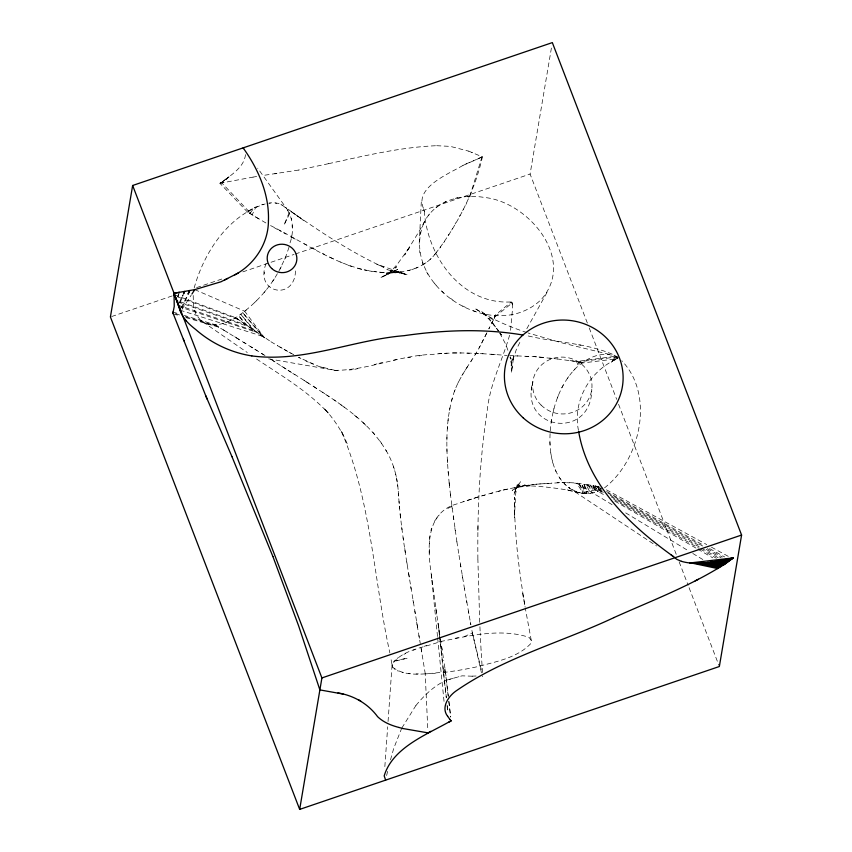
<?xml version="1.0" encoding="UTF-8"?>
<svg xmlns="http://www.w3.org/2000/svg" width="852" height="852" viewBox="0 0 852 852"><rect width="100%" height="100%" fill="white"/><g stroke="black" fill="none" stroke-linecap="round" stroke-linejoin="round"><path stroke-width="0.64" stroke-dasharray="4.26 3.19" d="M509.581 335.23C502.414 360.598 489.655 384.38 487.184 411.079C479.58 460.133 477.365 509.879 477.887 559.455M437.513 636.497L431.144 573.247C427.331 547.389 425.712 511.754 457.812 503.67C471.965 498.601 486.396 494.448 500.955 490.624C515.535 487.365 530.285 483.957 545.312 483.68C564.94 482.275 587.017 480.113 603.354 493.425M449.217 483.403C446.554 455.17 444.606 426.021 452.263 398.353C457.726 376.509 474.01 360.002 483.254 339.916M429.514 543.651L429.546 540.999M429.44 548.986L429.525 554.322M477.897 530.583L477.961 526.131M462.945 165.426C448.77 173.957 412.368 188.079 424.307 210.082C426.564 255.738 461.635 305.016 511.317 301.928L512.531 302.673L512.35 310.82L510.465 331.268M512.489 304.824L511.488 302.183M446.895 440.09L446.959 437.3M550.094 433.647C548.986 453.37 552.799 476.417 570.052 488.558L656.551 545.972M245.514 154.638C243.917 168.025 230.285 175.256 220.86 183.095L230.913 175.331M419.216 243.395L421.314 201.658M384.848 766.598L387.681 726.799M388.054 721.495L392.112 664.443C402.336 649.331 424.211 647.776 440.015 641.631C468.845 635.965 500.401 627.871 529.113 637.371L531.275 640.438L530.54 643.856C516.887 658.021 496.066 661.589 477.812 666.594A77.266 17.636 -10.4 0 1 445.553 672.217C428.428 672.75 406.926 678.629 392.442 666.988L390.578 656.786M447.321 428.971L447.545 426.245M266.112 263.502C253.715 294.323 297.156 301.778 295.452 268.156M532.234 385.168L532.83 381.792C518.772 430.782 591.682 440.303 591.778 389.257M448.035 420.813L448.29 418.119M578.455 430.367C572.459 400.728 589.978 370.396 617.498 358.724L617.178 356.86L578.891 361.876L578.412 366.04L576.57 361.525L616.06 356.2L610.905 362.59L617.178 356.86L612.311 354.198M550.211 430.867C552.096 408.577 559.274 385.913 574.717 369.246C585.249 358.607 602.087 349.671 616.773 357.105M429.909 535.791L429.568 538.368M551.159 422.709L551.521 419.898M193.202 295.474L193.489 307.061L196.024 314.473L200.571 320.267L247.272 352.515M494.256 318.265L494.661 315.655L511.317 301.928L512.51 303.738M531.872 387.319L531.392 390.301M264.652 272.129L264.386 273.78M420.238 234.215L420.611 231.957M587.347 323.025L530.093 174.064L551.691 46.359M291.096 237.996L291.48 235.78M449.505 410.419L449.952 407.906M430.952 530.679L431.453 528.155M553.299 411.516L553.907 408.726M290.021 242.852C296.081 227.058 291.427 199.4 269.307 203.095M386.616 775.544L388.331 768.525M390.482 759.877L393.741 748.365L401.643 728.396M451.635 400.674L452.263 398.353M194.16 287.955C204.107 252.256 228.208 215.268 265.174 203.947M178.015 296.901L179.037 293.45M448.195 696.148L445.053 668.905L443.413 672.441L445.468 671.653L443.732 660.311M482.04 156.736L469.25 198.218L467.94 196.674L469.984 196.823M435.649 253.406C457.375 224.779 474.564 192.147 482.402 156.906L468.738 151.155M494.181 318.414L494.661 315.655L495.033 316.774L491.849 322.908M289.03 247.176L285.388 257.805L278.817 271.266M265.888 222.958L247.676 212.233L248.081 211.062L257.805 206.259M423.774 223.064C402.368 275.707 467.567 327.413 517.143 313.408A77.436 60.652 30.1 0 0 541.968 298.69C576.154 258.465 527.825 201.509 484.181 197.44C461.433 193.436 434.179 200.646 423.774 223.064C417.831 233.991 410.983 244.375 404.604 255.046L410.366 246.111L397.373 264.195L387.852 274.77L396.712 266.687L386.552 274.727L381.004 277.454L392.186 272.065L386.297 273.833L398.555 271.937C350.736 277.294 310.714 245.387 270.105 225.354M454.414 391.643L455.224 389.524M177.567 296.89L178.931 293.45M179.953 303.024L183.223 294.877M289.307 212.329L284.014 225.088L289.712 213.532L289.116 212.073L257.687 168.185M284.706 259.285L285.718 256.835M482.381 676.669L482.69 675.945M182.147 308.009L187.728 295.165M557.325 397.905L558.433 395.36M248.081 211.062L249.902 213.564L252.022 208.921M443.413 672.441L445.053 668.905M179.144 302.897L182.978 294.845M280.074 269.136L281.267 266.676M519.837 342.408L516.323 349.554L511.104 365.295L513.724 355.955L511.498 372.931L511.53 360.566L512.18 368.309L510.05 357.233M181.21 307.86L187.472 295.122M481.582 343.132L487.259 332.046M484.905 336.764L485.289 336.007M485.693 335.187L486.471 333.611M489.612 327.349L488.824 328.904L492.69 321.247M457.833 383.293L458.834 381.345M393.592 661.599L394.476 660.779L407.48 658.149L393.667 661.514M479.026 348.021L479.921 346.381M526.824 328.702L547.655 291.288M465.98 204.427L466.8 202.893M401.867 727.97L415.914 705.488M462.668 210.561L463.499 209.038M434.499 521.19L439.238 514.981M455.096 224.065L455.926 222.553M423.625 223.469L424.722 221.52M459.324 216.6L460.165 215.087M561.788 387.756L563.108 385.445M476.204 352.994L475.171 354.783M277.369 273.694C267.187 291.363 252.629 306.379 235.727 317.721C225.365 323.76 210.976 329.042 200.571 320.267M451.698 230.083L452.582 228.634M465.277 370.13L467.556 366.562M461.901 375.583L463.019 373.762M470.986 361.397L472.061 359.704M448.141 235.695L449.025 234.289M182.04 309.329L191.231 295.101M272.693 281.213L274.291 278.87M443.636 242.777L444.584 241.435M249.902 213.564L253.992 207.845L255.909 206.972L252.139 214.896L221.839 182.914L229.199 176.737M567.208 378.661L568.699 376.605M439.813 248.134L440.772 246.824M428.236 215.801L429.578 214.022M617.178 356.86L614.175 360.662L618.275 357.52L617.498 358.724L581.852 363.058L578.668 361.844M234.822 318.169L237.708 319.149L271.053 341.812M436.767 252.054L434.627 254.588M435.617 253.438C424.999 267.794 406.457 272.725 389.396 272.736M573.396 370.865L574.983 369.012M264.056 292.502L265.909 290.394M415.914 705.499C424.307 695.243 434.169 685.743 446.352 680.194M254.578 302.556L256.537 300.745M429.962 259.455L431.229 258.337M247.676 212.233L219.901 183.265L227.292 178.153M220.86 183.095L225.152 179.58M604.537 487.845C640.31 460.155 655.103 395.339 621.811 360.769M495.033 316.774L512.531 302.673M194.778 289.627L244.684 311.236L246.686 309.713M397.149 658.426L398.299 657.627M435.958 207.579L437.885 206.301M426.011 262.746L422.911 264.684M443.892 202.648L445.926 201.466M482.094 156.768L476.545 159.441M447.769 508.431L452.71 506.003M601.363 489.474C590.393 496.759 577.273 492.2 565.59 489.687C551.542 487.493 537.378 485.832 523.149 485.715L531.776 485.661L516.333 487.376L525.151 484.948L518.272 487.078L512.127 490.411L519.997 484.98L514.874 489.549L520.753 481.518L516.504 487.397L513.894 494.959L517.292 484.639L515.62 494.053L514.459 517.59L514.47 497.366C514.288 534.215 519.092 570.915 525.141 607.199M462.945 165.426L482.402 156.906M381.004 277.454L397.671 269.339L386.552 274.727M224.971 322.919L226.909 322.003M403.88 654.357L405.605 653.537M464.031 636.732L472.381 632.908L471.358 627.466M465.884 163.978L472.594 161.124M473.148 160.89L476.023 159.665M413.124 650.257L415.243 649.458M415.968 268.124L417.831 267.421M473.882 498.388L479.229 496.492M602.13 490.773L592.885 485.565L595.122 485.949L597.742 491.338L595.931 491.998L592.885 485.565L583.833 484.138L586.879 493.468L581.49 483.84L585.1 493.436L579.136 483.553L574.461 483.105M111.665 316.529L172.86 295.687M196.599 287.614L224.076 278.253M242.809 271.873L294.025 254.439M295.271 254.013L530.093 174.064M412.059 269.509L414.104 268.827M424.221 646.306L426.554 645.528M268.657 358.841L334.985 370.343C368.224 370.332 399.567 355.231 432.965 354.357C457.588 351.471 482.434 353.655 507.068 355.422M471.199 499.357L463.105 501.69M455.256 198.388L457.62 197.685M498.26 491.391L500.955 490.624M261.585 204.821L263.396 204.31M446.352 680.205L462.061 675.838L475.533 676.318M449.494 679.332L452.731 678.426M458.323 676.871L458.93 676.701M374.209 364.624L376.957 363.889M481.966 495.8L484.692 495.087M490.145 493.574L492.861 492.882M382.505 362.515L379.726 363.176M407.863 270.702L409.972 270.19M439.163 641.875L441.837 641.215M602.737 488.036L581.575 493.138L583.311 493.404L579.136 483.553M328.531 163.68L298.562 170.07M328.531 163.68C364.198 155.959 400.089 147.162 436.682 145.703M354.815 369.289L357.595 368.714M503.638 489.825L509.102 488.782M522.649 486.13L528.016 485.139M393.677 360.14L396.478 359.608M298.562 170.07L262.107 175.608M219.901 183.265L253.044 177.12M222.841 182.743L223.682 182.594M514.544 487.685L517.26 487.206M455.618 638.159L458.408 637.658M253.033 177.12L256.644 176.492M407.746 357.723L410.558 357.254M418.992 355.923L421.793 355.508M274.695 173.84L276.943 173.531M398.853 272.086L401.143 271.82M530.721 484.799L533.416 484.5M349.203 369.992L352.025 369.715M536.1 484.224L541.446 483.851M544.087 483.734L551.915 483.052M444.371 353.399L447.151 353.165M394.156 272.395L396.51 272.214M268.721 203.213L270.382 203.085M438.748 353.75L441.56 353.569M432.784 673.431L435.329 673.272M427.725 673.74L425.201 673.879L427.842 730.239M472.125 676.137L476.119 676.009M557.08 482.733L559.604 482.658M436.682 145.713L450.325 146.384L468.738 151.166M467.94 196.674L470.07 196.663M416.117 673.9L418.375 673.9M452.7 352.888L461.102 352.984M562.139 482.669L564.674 482.669M384.444 272.448L379.428 272.225M509.73 355.582L534.417 356.647L557.421 358.98M469.441 353.292L466.672 353.133M480.347 353.665L483.041 353.761M567.134 482.733L569.573 482.818M525.759 356.36L528.432 356.466M515.077 355.88L517.75 355.998M391.782 272.619L404.125 273.247L386.893 269.583L407.022 274.695L376.85 264.216L383.73 267.326C350.46 252.064 319.99 231.51 289.968 210.742L303.387 220.295L285.846 207.558M474.915 353.378L477.621 353.516M491.05 354.208L496.386 354.581M539.05 357.031L544.343 357.478M533.735 356.605L536.387 356.807M335.124 370.354L337.818 370.577M408.353 673.336L410.259 673.485M549.561 358.117L552.16 358.404M374.347 271.564L376.893 271.894M557.229 358.948L578.891 361.876L581.852 363.058L581.224 362.228L580.127 364.549L578.891 361.876M574.248 361.163L569.487 360.513M612.311 354.198C585.1 342.664 554.769 342.579 526.323 335.507M578.487 344.826L580.862 345.166M369.235 270.904L371.791 271.309M588.114 484.788L592.289 492.85M483.819 314.037L486.524 314.495M594.994 485.928L599.552 486.822L599.552 490.411L597.327 486.364L595.122 485.949L600.905 489.176M334.985 370.343L318.488 366.275L298.541 357.297L300.958 358.5M364.166 269.882L366.69 270.372M275.239 203.064L276.698 203.351M402.059 672.239L403.55 672.537M609.318 354.379L561.457 342.76L528.187 333.015M567.315 489.889L582.512 493.383L576.037 491.679L568.603 487.376L570.052 488.558M361.653 269.402L356.658 268.05M395.882 271.873L407.022 274.695M576.559 491.817L574.844 491.061M173.329 313.909L179.634 315.762M185.938 317.604L218.751 327.189L216.035 324.963L184.298 315.453M175.437 313.738L180.411 315.208M185.385 316.678L216.461 325.869L227.889 332.557M172.871 312.034L179.218 313.93M237.708 319.149L234.694 318.222L236.664 317.04L237.708 319.149L174.585 295.772M321.193 367.042L323.888 367.872M473.073 310.724L475.757 311.566M180.07 310.171L262.224 336.21L242.682 312.684L264.344 337.626L244.684 311.236M178.547 306.518L255.845 332.067L240.679 314.143L253.8 330.619L255.845 332.067M526.951 332.599C508.644 326.518 490.773 318.744 474.575 308.211L486.758 315.751L481.103 311.087L492.19 322.567L498.441 330.768L488.803 318.318L499.165 331.918M178.047 305.208L253.8 330.619L251.766 329.16M351.812 266.591L347.052 264.823M177.898 301.928L247.687 326.305L238.677 315.591L245.642 324.868L176.204 300.319M471.774 152.274L472.466 152.529M174.202 294.707L235.727 317.721L266.623 339.128M310.799 363.176L313.355 364.219M397.256 670.684L398.299 671.11M340.108 261.947L342.419 262.927M462.7 306.028L465.277 307.221M333.345 258.859L328.904 256.654M305.836 360.96L308.275 362.132M277.56 345.72L293.802 354.741M304.345 243.778L306.624 244.971M315.623 249.742L311.161 247.357M322.312 253.246L324.505 254.397M289.062 352.227L291.437 353.473M277.124 229.294L274.632 227.931M279.2 230.402L281.49 231.637M295.207 239.156L290.628 236.643M283.78 232.862L286.059 234.108M606.432 489.825L706.755 544.609M711.42 547.154L728.929 556.707M597.327 486.364L600.798 488.292M606.592 491.498L703.805 545.376M709.599 548.582L724.637 556.92M607.849 493.063L702.74 546.057M707.373 548.645L722.411 557.048M610.224 495.342L700.419 546.143M706.202 549.402L721.229 557.868M603.322 492.413L590.617 485.193L594.11 492.424M611.406 497.014L700.344 547.559M701.494 548.219L718.822 558.071M279.861 346.988L282.161 348.298M613.738 499.378L699.087 548.337M700.237 548.997L716.394 558.262M284.451 349.629L286.751 350.96M603.376 494.479L586.101 484.479L590.457 493.287L588.657 493.5L583.833 484.138M614.888 501.146L696.638 548.486M697.799 549.157L712.762 557.826M223.33 329.841L265.015 355.572M258.838 218.879L254.375 216.238M280.958 204.437L282.161 205.14M270.904 341.727L277.72 345.805M612.056 504.64L576.793 483.318L583.311 493.404M625.698 512.893L688.256 550.712M692.804 553.47L703.038 559.658M239.188 339.49L237.122 338.212M281.692 366.253L304.089 380.365C334.272 400.195 367.766 419.099 386.488 451.23M250.435 346.487L252.693 347.872M292.779 373.421L295.037 374.816M261.649 353.495L263.896 354.879M234.683 336.689L236.941 338.095M243.715 342.248L245.972 343.633M306.486 381.962L308.775 383.389M270.585 359.118L286.123 369.129M483.34 313.611L493.926 320.267M254.94 349.245L257.187 350.662M272.821 360.534L275.047 361.94M322.354 392.133L324.868 393.752M260.094 334.825L262.224 336.21M256.59 359.022C281.448 375.594 307.625 390.993 328.212 412.986L324.143 408.396C334.229 419.344 342.579 431.911 348.021 445.809M288.327 370.588L290.543 372.026M313.195 386.137L317.711 389.183M304.089 380.365L306.315 381.856M326.966 395.221L329.255 396.808M340.832 404.785L345.454 408.033M333.963 399.833L336.263 401.462M243.661 323.398L245.642 324.868M450.665 298.381L452.913 300.117M218.751 327.189L216.035 324.963L216.461 325.869M354.347 415.073L358.596 418.801M393.986 668.724L394.593 669.267M362.877 422.475L366.967 426.362M564.28 483.691L565.696 484.99M441.922 291.203L443.956 293.131M434.243 283.13L436.054 285.207M372.878 432.369L374.71 434.499M285.665 207.441L286.56 208.548M499.943 332.962L501.498 335.038L499.964 332.898M379.896 441.027L381.526 443.253M559.263 477.322L560.424 479.058M385.881 450.165C393.464 462.561 397.309 476.971 398.267 491.391M616.209 356.285L617.444 358.468M499.666 333.025L505.79 344.346L507.994 350.534M426.703 271.98L427.874 274.323M343.345 435.383L340.97 430.26C371.429 500.603 373.527 578.849 389.875 652.962M423.529 209.177L424.466 211.307M555.195 469.505L556.058 471.635M589.233 327.945L616.678 399.354M618.573 404.274L676.296 554.471M679.14 561.862L688.128 585.249M689.076 587.71L718.875 665.274M422.39 262.554L423.306 264.929M510.188 356.732L511.072 359.203L510.028 355.806M393.603 466.8L394.295 469.228M395.647 474.106L396.255 476.534M481.455 672.803L472.381 632.908L481.849 672.004M552.256 460.378L552.778 462.849M425.276 673.879L420.781 646.466L421.697 651.94M291.256 218.165L291.597 219.859M550.743 452.923L551.233 455.415M531.275 640.438L525.343 608.392M470.347 622.003L470.847 624.74L464.436 588.551M392.357 666.392L392.474 667.031M524.726 604.835L522.606 593.003L523.203 596.336M468.376 611.033L468.866 613.77M466.885 602.545L466.449 600.032M398.257 491.242C401.164 537.037 410.494 582.097 417.523 627.37M417.203 625.517L420.281 643.537M464.521 589.02L458.642 552.98M418.928 635.549L419.397 638.276M403.06 537.697L403.507 540.37M406.777 561.969L407.245 564.663M414.775 611.001L415.233 613.728M412.975 600.064L413.422 602.801M416.596 621.917L417.054 624.644M408.577 572.821L409.461 578.252M462.178 575.217L462.625 577.997M396.681 478.952L397.085 481.391M460.389 564.109L460.836 566.889M456.874 541.723L458.717 553.417M410.728 586.442L411.154 589.169M441.666 646.934L442.092 649.682M440.388 638.712L443.785 660.662M404.743 548.454L405.573 553.843M435.883 608.626L439.962 635.975M456.896 541.851L450.495 495.055M436.714 614.068L431.357 575.036M397.479 483.829L397.841 486.29M454.83 527.867L455.234 530.668M438.045 623.131L439.472 635.592M453.232 516.642L453.626 519.454M392.442 666.988L392.09 664.475L392.176 665.092M431.826 578.668L431.144 573.247M401.675 527.058L402.027 529.71M451.741 505.374L452.103 508.197M449.228 483.531L450.708 496.897M445.468 671.653L448.333 696.308M448.929 701.494L450.74 717.064M448.802 701.334L450.601 716.894M450.378 494.064L450.484 494.959M438.727 627.775L446.384 697.82M447.247 705.744L447.971 712.357M439.611 636.913L446.214 697.586M447.076 705.499L447.79 712.091M449.153 482.722L449.441 485.565M437.64 637.807L444.137 702.378M400.11 514.001L400.6 519.188M399.375 506.269L399.588 508.836M398.47 493.702L398.683 496.173M448.131 471.337L448.376 474.191M419.663 250.531L419.866 252.916M292.087 225.439L292.225 227.324M549.902 442.252L550.094 444.925M482.509 672.579L481.06 650.108M399.034 501.21L399.215 503.734M447.343 459.942L447.513 462.796M472.381 632.908L472.466 635.336M481.071 650.119L480.208 633.079M479.921 626.742L480.208 633.079M479.719 622.354L477.887 559.455M446.927 448.567L446.991 451.411M541.073 405.083A29.713 28.393 9.6 0 0 590.883 393.613A29.713 28.393 9.6 0 0 554.971 357.872A29.713 28.393 9.6 0 0 541.073 405.083"/><path stroke-width="1.28" d="M268.433 220.924C268.38 243.438 254.514 264.461 234.801 274.887M132.646 185.491L110.409 316.955L299.67 809.4L719.354 666.509L741.591 535.045L552.33 42.6L132.646 185.491L321.907 677.936L299.67 809.4M231.978 456.672L205.715 395.679L172.956 313.003L174.234 306.432L174.053 293.248L179.378 292.3M183.691 293.716L184.628 291.384L183.531 293.695M188.228 294.004L189.751 290.5L188.047 293.972M191.945 294.004L194.778 289.627L220.987 281.778L238.496 272.896M723.007 565.355L732.422 558.614C715.776 560.605 698.203 566.218 681.398 561.33M732.315 558.603L733.231 557.911M613.909 617.604C651.567 600.639 690.748 585.995 725.616 563.555L707.235 562.48M717.831 568.593L692.239 563.172L719.663 567.443M385.647 780.123L384.188 775.874C392.761 747.215 427.385 734.445 451.049 720.781M427.874 732.922L430.835 731.314M448.802 722.155L451.187 720.962L449.962 719.471M695.211 580.862L698.416 579.253M224.608 279.978L227.665 278.455M613.909 617.615C561.361 642.355 503.564 657.733 455.575 691.292C448.088 696.702 440.899 707.671 447.641 716.287M174.202 295.9L174.053 293.248L194.778 289.627M321.907 677.936L741.591 535.045M730.452 558.369L733.391 557.89L689.769 562.991M732.422 558.614L726.255 559.253L731.431 559.359L722.07 560.137L730.43 560.126M717.927 561.01L729.355 560.925M714.168 561.628L728.172 561.777M710.696 562.054L726.905 562.661M703.784 562.895L724.275 564.493M700.653 563.129L722.89 565.44L697.852 563.14L721.261 566.463L695.04 563.161L719.599 567.485M427.96 732.858L402.889 728.524M522.968 335.028C483.638 328.35 443.434 330.043 404.082 335.677C352.973 339.852 303.589 362.782 251.809 355.912M343.132 694.071L319.883 689.896L298.637 625.9L272.906 556.526M251.809 355.912C231.062 352.643 211.456 343.335 195.662 329.468C188.633 324.016 182.019 317.721 179.548 308.914M402.889 728.535L398.949 727.47M337.988 692.9C353.782 695.562 368.096 703.752 377.596 716.681C383.464 722.336 391.174 725.446 398.949 727.459M681.398 561.33L676.509 559.21L675.05 557.698C631.811 527.005 587.912 486.332 578.668 431.591M358.277 699.577L360.801 701.175M671.131 554.886L672.878 556.207M186.258 320.938L183.553 317.988M449.962 719.482L447.641 716.276M243.597 148.557L243.118 147.875C258.294 169.005 269.445 194.48 268.433 220.924M231.968 456.672L272.896 556.537M205.715 395.679L207.196 399.205M179.548 308.914L174.074 293.514M172.945 312.865L173.265 313.632M183.382 339.224L184.021 340.853M181.188 312.876L174.053 293.248M172.871 312.034L173.329 313.909M523.277 417.917A59.427 56.796 9.6 0 0 621.598 390.535A59.427 56.796 9.6 0 0 546.42 322.28A59.427 56.796 9.6 0 0 523.277 417.917M271.703 268.486A14.857 14.196 9.6 0 0 296.421 262.107A14.857 14.196 9.6 0 0 277.976 244.694A14.857 14.196 9.6 0 0 271.703 268.486"/></g></svg>
